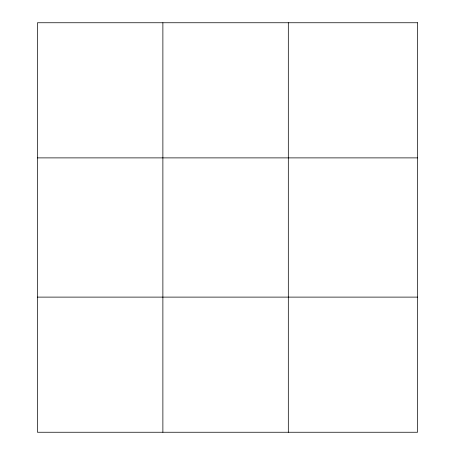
<?xml version="1.0" encoding="UTF-8"?>
<svg xmlns="http://www.w3.org/2000/svg" width="455" height="455" viewBox="0 0 455 455"><rect width="100%" height="100%" fill="white"/><g stroke="black" fill="none" stroke-linecap="round" stroke-linejoin="round"><path stroke-width="0.68" d="M162.879 432.25L162.879 22.75M288.316 432.25L288.316 22.75M37.447 157.885L417.553 157.885M37.447 297.115L417.553 297.115M417.553 22.75L417.553 432.25L37.447 432.25L37.447 22.75L417.553 22.75"/></g></svg>
